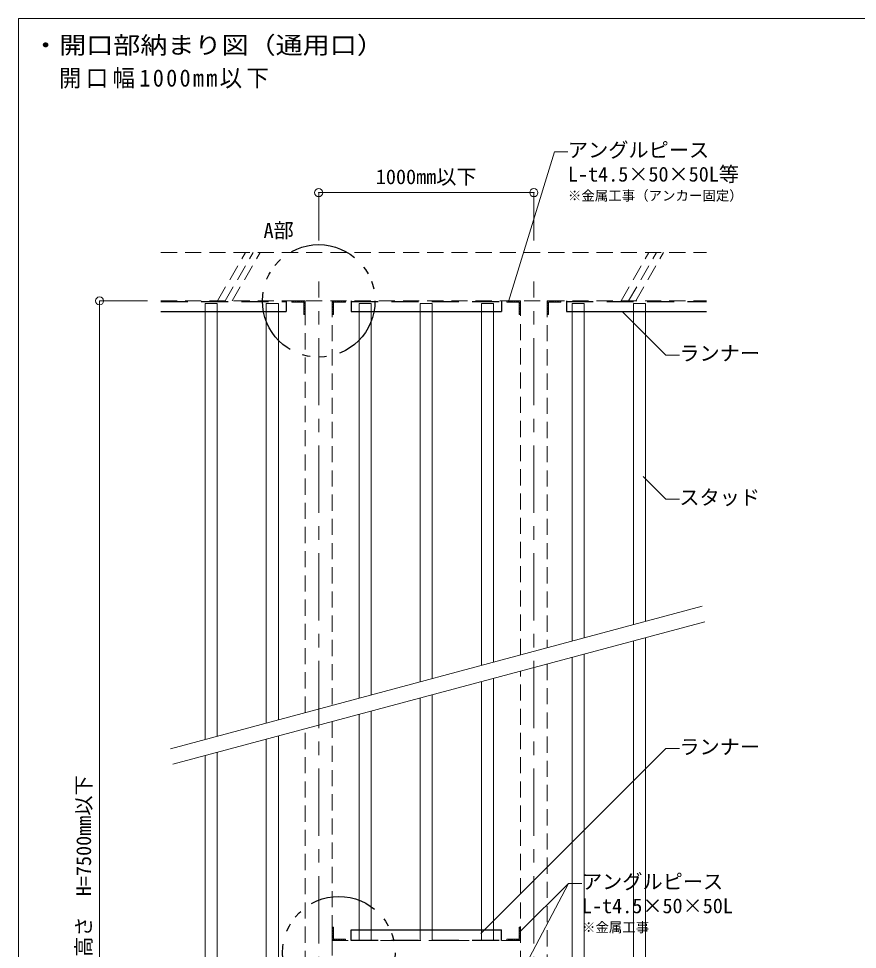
# Model space of a CAD drawing. Units: millimetres on the paper, with parts at other scales. Extents: x -195 to 195, y -140 to 138.
# Drawn here: x 2 to 64.3, y -66.7 to 2.5 of the extents above; entities that cross this region are included whole.
import ezdxf
from ezdxf.enums import TextEntityAlignment as Align

# ---------------------------------------------------------------- set-up
doc = ezdxf.new("R2010")
doc.units = ezdxf.units.MM
doc.header["$PDMODE"] = 32
doc.header["$PDSIZE"] = 0.6
for name, pattern in [('CHAIN1', [8, 5, -1, 1, -1]), ('CHAIN2', [12, 9, -1, 1, -1]), ('DASHED1', [1.8, 1.2, -0.6]), ('DASHED2', [3, 2, -1]), ('DOUBLE_CHAIN1', [8.8, 5, -1, 0.6, -0.6, 0.6, -1])]:
    doc.linetypes.add(name, pattern=pattern)
for name, color, linetype, lineweight in [('8-0_中心線', 4, 'CHAIN1', 9), ('8-2_SQバー', 3, 'Continuous', 18), ('8-3_ランナー', 2, 'Continuous', 25), ('8-4_補強材', 4, 'DASHED1', 9), ('8-5_寸法', 7, 'Continuous', 9), ('8-6_文字・矢印', 7, 'Continuous', 18), ('8-9_躯体他', 4, 'DASHED1', 9), ('8-B_補強金具・金具・その他', 3, 'DASHED1', 18), ('8-C_ビス・アンカーボルト・強調図形', 2, 'DOUBLE_CHAIN1', 25), ('8-E_補助線', 7, 'CHAIN2', 18), ('F-3_ランナー', 4, 'Continuous', 9)]:
    doc.layers.add(name, color=color, linetype=linetype, lineweight=lineweight)
doc.styles.add('ＭＳ ゴシック', font='')
doc.styles.get('ＭＳ ゴシック').set_extended_font_data('MS Gothic')

msp = doc.modelspace()

# ---------------------------------------------------------------- linework, layer by layer
at = {"layer": '8-0_中心線'}
for p, q in [((24.269, -106.237), (24.269, -17.044)), ((40.269, -106.237), (40.269, -17.044))]:
    msp.add_line(p, q, dxfattribs=at)
at = {"layer": '8-2_SQバー'}
for p, q in [((15.821, -18.678), (16.721, -18.678)), ((15.821, -18.678), (15.821, -51.081)), ((16.721, -18.678), (16.721, -50.84)), ((20.371, -18.678), (21.271, -18.678)), ((20.371, -18.678), (20.371, -49.862)), ((21.271, -18.678), (21.271, -49.621)), ((27.269, -18.678), (28.169, -18.678)), ((27.269, -18.678), (27.269, -48.013)), ((28.169, -18.678), (28.169, -47.772)), ((31.819, -18.678), (32.719, -18.678)), ((31.819, -18.678), (31.819, -46.794)), ((32.719, -18.678), (32.719, -46.553)), ((36.369, -18.678), (37.269, -18.678)), ((36.369, -18.678), (36.369, -45.575)), ((37.269, -18.678), (37.269, -45.334)), ((43.121, -18.678), (44.021, -18.678)), ((43.121, -18.678), (43.121, -43.766)), ((44.021, -18.678), (44.021, -43.525)), ((47.671, -18.678), (48.571, -18.678)), ((47.671, -18.678), (47.671, -42.547)), ((48.571, -18.678), (48.571, -42.306)), ((48.571, -43.51), (48.571, -103.994)), ((47.671, -43.751), (47.671, -103.994)), ((43.121, -44.97), (43.121, -103.994)), ((44.021, -44.729), (44.021, -103.994)), ((36.369, -46.779), (36.369, -65.99)), ((37.269, -46.538), (37.269, -65.99)), ((31.819, -47.998), (31.819, -65.99)), ((32.719, -47.757), (32.719, -65.99)), ((28.169, -48.976), (28.169, -65.99)), ((27.269, -49.217), (27.269, -66.036)), ((20.371, -51.066), (20.371, -103.994)), ((21.271, -50.825), (21.271, -103.994)), ((15.821, -52.285), (15.821, -103.994)), ((16.721, -52.044), (16.721, -103.994))]:
    msp.add_line(p, q, dxfattribs=at)
at = {"layer": '8-3_ランナー', "linetype": 'DASHED2'}
for p, q in [((12.539, -18.524), (21.859, -18.524)), ((26.692, -18.524), (37.859, -18.524)), ((42.692, -18.524), (53.12, -18.524)), ((26.692, -65.99), (37.859, -65.99))]:
    msp.add_line(p, q, dxfattribs=at)
at = {"layer": '8-3_ランナー'}
for p, q in [((21.859, -18.478), (21.859, -19.278)), ((26.692, -18.478), (26.692, -19.278)), ((37.859, -18.478), (37.859, -19.278)), ((42.692, -18.478), (42.692, -19.278)), ((26.692, -19.278), (37.859, -19.278)), ((42.692, -19.278), (53.12, -19.278)), ((26.692, -66.036), (26.692, -65.236)), ((26.692, -65.236), (37.859, -65.236)), ((37.859, -66.036), (37.859, -65.236))]:
    msp.add_line(p, q, dxfattribs=at)
msp.add_lwpolyline([(12.539, -19.278), (21.831, -19.278), (21.859, -19.278)], dxfattribs=at)
at = {"layer": '8-4_補強材'}
for p, q in [((23.269, -49.085), (23.269, -18.478)), ((25.269, -18.478), (25.269, -48.549)), ((39.269, -44.798), (39.269, -18.478)), ((41.269, -18.478), (41.269, -44.262)), ((41.269, -45.466), (41.269, -103.994)), ((39.269, -103.994), (39.269, -46.002)), ((25.269, -49.753), (25.269, -103.994)), ((23.269, -103.994), (23.269, -50.289)), ((25.269, -66.036), (39.269, -66.036))]:
    msp.add_line(p, q, dxfattribs=at)
at = {"layer": '8-5_寸法', "color": 4}
for p, q in [((24.269, -10.43), (24.269, -13.996)), ((24.269, -10.43), (40.269, -10.43)), ((40.269, -10.43), (40.269, -13.996)), ((7.973, -18.478), (11.539, -18.478)), ((7.973, -103.994), (7.973, -18.478))]:
    msp.add_line(p, q, dxfattribs=at)
at = {"layer": '8-5_寸法'}
for p in [(24.269, -10.43), (40.269, -10.43), (7.973, -18.478)]:
    msp.add_point(p, dxfattribs=at)
at = {"layer": '8-6_文字・矢印'}
for p, q in [((41.802, -7.389), (38.378, -18.527)), ((41.802, -7.389), (42.802, -7.389)), ((50.089, -22.501), (46.893, -19.305)), ((50.089, -22.501), (51.089, -22.501)), ((50.089, -33.217), (48.404, -31.532)), ((50.089, -33.217), (51.089, -33.217)), ((50.089, -51.76), (36.333, -65.516)), ((50.089, -51.76), (51.089, -51.76)), ((42.847, -61.778), (39.236, -68.617)), ((42.847, -61.778), (39.31, -65.314)), ((42.847, -61.778), (43.847, -61.778))]:
    msp.add_line(p, q, dxfattribs=at)
at = {"layer": '8-9_躯体他'}
for p, q in [((12.539, -14.878), (53.12, -14.878)), ((16.751, -18.478), (18.829, -14.878)), ((17.319, -18.478), (19.398, -14.878)), ((17.842, -18.478), (19.92, -14.878)), ((46.751, -18.478), (48.829, -14.878)), ((47.319, -18.478), (49.398, -14.878)), ((47.842, -18.478), (49.92, -14.878)), ((12.539, -18.478), (53.12, -18.478))]:
    msp.add_line(p, q, dxfattribs=at)
at = {"layer": '8-B_補強金具・金具・その他'}
for p, q in [((22.269, -18.521), (22.312, -18.478)), ((22.353, -18.578), (22.453, -18.478)), ((22.495, -18.578), (22.595, -18.478)), ((22.636, -18.578), (22.736, -18.478)), ((22.777, -18.578), (22.877, -18.478)), ((22.919, -18.578), (23.019, -18.478)), ((23.06, -18.578), (23.16, -18.478)), ((23.169, -18.611), (23.269, -18.511)), ((23.169, -18.752), (23.269, -18.652)), ((25.269, -18.632), (25.423, -18.478)), ((25.269, -18.491), (25.282, -18.478)), ((25.269, -18.773), (25.369, -18.673)), ((25.464, -18.578), (25.564, -18.478)), ((25.606, -18.578), (25.706, -18.478)), ((25.747, -18.578), (25.847, -18.478)), ((25.889, -18.578), (25.989, -18.478)), ((26.03, -18.578), (26.13, -18.478)), ((26.172, -18.578), (26.269, -18.48)), ((38.269, -18.521), (38.312, -18.478)), ((38.353, -18.578), (38.453, -18.478)), ((38.495, -18.578), (38.595, -18.478)), ((38.636, -18.578), (38.736, -18.478)), ((38.777, -18.578), (38.877, -18.478)), ((38.919, -18.578), (39.019, -18.478)), ((39.06, -18.578), (39.16, -18.478)), ((39.169, -18.611), (39.269, -18.511)), ((39.169, -18.752), (39.269, -18.652)), ((41.369, -18.611), (41.269, -18.511)), ((41.369, -18.752), (41.269, -18.652)), ((41.478, -18.578), (41.378, -18.478)), ((41.619, -18.578), (41.519, -18.478)), ((41.761, -18.578), (41.661, -18.478)), ((41.902, -18.578), (41.802, -18.478)), ((42.044, -18.578), (41.944, -18.478)), ((42.185, -18.578), (42.085, -18.478)), ((42.269, -18.521), (42.226, -18.478)), ((23.169, -18.893), (23.269, -18.793)), ((23.169, -19.035), (23.269, -18.935)), ((23.169, -19.176), (23.269, -19.076)), ((23.169, -19.318), (23.269, -19.218)), ((23.169, -19.459), (23.269, -19.359)), ((25.269, -18.915), (25.369, -18.815)), ((25.269, -19.056), (25.369, -18.956)), ((25.269, -19.198), (25.369, -19.098)), ((25.269, -19.339), (25.369, -19.239)), ((39.169, -18.893), (39.269, -18.793)), ((39.169, -19.035), (39.269, -18.935)), ((39.169, -19.176), (39.269, -19.076)), ((39.169, -19.318), (39.269, -19.218)), ((39.169, -19.459), (39.269, -19.359)), ((41.369, -18.893), (41.269, -18.793)), ((41.369, -19.035), (41.269, -18.935)), ((41.369, -19.176), (41.269, -19.076)), ((41.369, -19.318), (41.269, -19.218)), ((41.369, -19.459), (41.269, -19.359)), ((25.272, -19.478), (25.369, -19.38)), ((25.369, -65.054), (25.269, -65.154)), ((25.369, -65.196), (25.269, -65.296)), ((25.369, -65.337), (25.269, -65.437)), ((25.369, -65.479), (25.269, -65.579)), ((25.369, -65.62), (25.269, -65.72)), ((39.169, -65.054), (39.269, -65.154)), ((39.169, -65.196), (39.269, -65.296)), ((39.169, -65.337), (39.269, -65.437)), ((39.169, -65.479), (39.269, -65.579)), ((39.169, -65.62), (39.269, -65.72)), ((25.369, -65.762), (25.269, -65.862)), ((25.369, -65.903), (25.269, -66.003)), ((25.478, -65.936), (25.378, -66.036)), ((25.619, -65.936), (25.519, -66.036)), ((25.761, -65.936), (25.661, -66.036)), ((25.902, -65.936), (25.802, -66.036)), ((26.044, -65.936), (25.944, -66.036)), ((26.185, -65.936), (26.085, -66.036)), ((26.269, -65.993), (26.226, -66.036)), ((26.269, -66.036), (26.269, -65.936)), ((26.269, -66.036), (26.269, -65.936)), ((38.269, -66.036), (38.269, -65.936)), ((38.269, -66.036), (38.269, -65.936)), ((38.269, -65.993), (38.312, -66.036)), ((38.353, -65.936), (38.453, -66.036)), ((38.495, -65.936), (38.595, -66.036)), ((38.636, -65.936), (38.736, -66.036)), ((38.777, -65.936), (38.877, -66.036)), ((38.919, -65.936), (39.019, -66.036)), ((39.06, -65.936), (39.16, -66.036)), ((39.169, -65.762), (39.269, -65.862)), ((39.169, -65.903), (39.269, -66.003))]:
    msp.add_line(p, q, dxfattribs=at)
for points in [[(23.269, -18.478), (22.269, -18.478), (22.269, -18.578), (23.169, -18.578), (23.169, -19.478), (23.269, -19.478)], [(25.269, -18.478), (26.269, -18.478), (26.269, -18.578), (25.369, -18.578), (25.369, -19.478), (25.269, -19.478)], [(39.269, -18.478), (38.269, -18.478), (38.269, -18.578), (39.169, -18.578), (39.169, -19.478), (39.269, -19.478)], [(39.269, -18.478), (38.269, -18.478), (38.269, -18.578), (39.169, -18.578), (39.169, -19.478), (39.269, -19.478)], [(41.269, -18.478), (42.269, -18.478), (42.269, -18.578), (41.369, -18.578), (41.369, -19.478), (41.269, -19.478)], [(41.269, -18.478), (42.269, -18.478), (42.269, -18.578), (41.369, -18.578), (41.369, -19.478), (41.269, -19.478)], [(25.269, -66.036), (25.269, -65.036), (25.369, -65.036), (25.369, -65.936), (26.269, -65.936), (26.269, -66.036)], [(25.269, -66.036), (26.269, -66.036), (26.269, -65.936), (25.369, -65.936), (25.369, -65.036), (25.269, -65.036)], [(39.269, -66.036), (39.269, -65.036), (39.169, -65.036), (39.169, -65.936), (38.269, -65.936), (38.269, -66.036)], [(39.269, -66.036), (38.269, -66.036), (38.269, -65.936), (39.169, -65.936), (39.169, -65.036), (39.269, -65.036)]]:
    msp.add_lwpolyline(points, close=True, dxfattribs=at)
at = {"layer": '8-C_ビス・アンカーボルト・強調図形'}
for centre in [(24.269, -18.478), (25.769, -66.936)]:
    msp.add_circle(centre, 4.186, dxfattribs=at)
at = {"layer": '8-E_補助線', "linetype": 'Continuous'}
for p, q in [((13.237, -51.773), (52.797, -41.173)), ((13.425, -52.927), (52.985, -42.327))]:
    msp.add_line(p, q, dxfattribs=at)
at = {"layer": 'F-3_ランナー', "color": 3, "lineweight": 18}
for p, q in [((1.954, 2.506), (1.954, -119.594)), ((66.204, 2.506), (1.954, 2.506))]:
    msp.add_line(p, q, dxfattribs=at)

# ---------------------------------------------------------------- texts
at = {"layer": '8-5_寸法', "style": 'ＭＳ ゴシック'}
msp.add_text('1000mm以下', height=1.1, dxfattribs=at).set_placement((28.519, -10.13), align=Align.BOTTOM_LEFT)
msp.add_text('壁高さ\u3000H=7500mm以下', height=1.1, rotation=90, dxfattribs=at).set_placement((7.673, -68.736), align=Align.BOTTOM_LEFT)
at = {"layer": '8-6_文字・矢印', "color": 3, "style": 'ＭＳ ゴシック', "width": 1.15}
msp.add_text('・開口部納まり図（通用口）', height=1.283, dxfattribs=at).set_placement((2.954, -0.494), align=Align.BOTTOM_LEFT)
at = {"layer": '8-6_文字・矢印', "style": 'ＭＳ ゴシック'}
for s, height, p in [('アングルピース', 1.1, (42.802, -8.139)), ('L-t4.5×50×50L等', 1.1, (42.802, -9.939)), ('※金属工事（アンカー固定）', 0.7331, (42.802, -11.239)), ('A部', 1.1, (20.169, -14.122)), ('ランナー', 1.1, (51.089, -23.251)), ('スタッド', 1.1, (51.089, -33.967)), ('ランナー', 1.1, (51.089, -52.51)), ('アングルピース', 1.1, (43.847, -62.528)), ('L-t4.5×50×50L', 1.1, (43.847, -64.328)), ('※金属工事', 0.7331, (43.847, -65.628))]:
    msp.add_text(s, height=height, dxfattribs=at).set_placement(p, align=Align.BOTTOM_LEFT)
at = {"layer": '8-6_文字・矢印', "color": 3, "insert": (2.954, -2.694), "char_height": 1.283, "attachment_point": 7, "style": 'ＭＳ ゴシック'}
msp.add_mtext('\\T1.2;\\W0.95;\u3000開口幅1000mm以下', dxfattribs=at)

doc.saveas('drawing.dxf')
